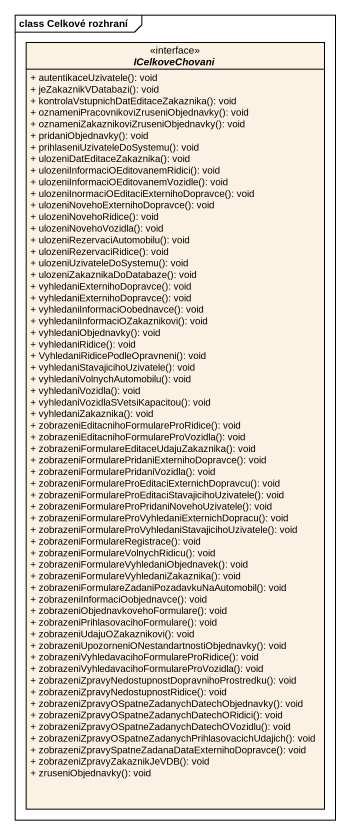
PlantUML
@startuml
mainframe class Celkové rozhraní
hide circle
hide empty members
skinparam classAttributeIconSize 0
interface ICelkoveChovani <<interface>> {
  + autentikaceUzivatele(): void
  + jeZakaznikVDatabazi(): void
  + kontrolaVstupnichDatEditaceZakaznika(): void
  + oznameniPracovnikoviZruseniObjednavky(): void
  + oznameniZakaznikoviZruseniObjednavky(): void
  + pridaniObjednavky(): void
  + prihlaseniUzivateleDoSystemu(): void
  + ulozeniDatEditaceZakaznika(): void
  + ulozeniInformaciOEditovanemRidici(): void
  + ulozeniInformaciOEditovanemVozidle(): void
  + ulozeniInormaciOEditaciExternihoDopravce(): void
  + ulozeniNovehoExternihoDopravce(): void
  + ulozeniNovehoRidice(): void
  + ulozeniNovehoVozidla(): void
  + ulozeniRezervaciAutomobilu(): void
  + ulozeniRezervaciRidice(): void
  + ulozeniUzivateleDoSystemu(): void
  + ulozeniZakaznikaDoDatabaze(): void
  + vyhledaniExternihoDopravce(): void
  + vyhledaniExternihoDopravce(): void
  + vyhledaniInformaciOobednavce(): void
  + vyhledaniInformaciOZakaznikovi(): void
  + vyhledaniObjednavky(): void
  + vyhledaniRidice(): void
  + VyhledaniRidicePodleOpravneni(): void
  + vyhledaniStavajicihoUzivatele(): void
  + vyhledaniVolnychAutomobilu(): void
  + vyhledaniVozidla(): void
  + vyhledaniVozidlaSVetsiKapacitou(): void
  + vyhledaniZakaznika(): void
  + zobrazeniEditacnihoFormulareProRidice(): void
  + zobrazeniEditacnihoFormulareProVozidla(): void
  + zobrazeniFormulareEditaceUdajuZakaznika(): void
  + zobrazeniFormularePridaniExternihoDopravce(): void
  + zobrazeniFormularePridaniVozidla(): void
  + zobrazeniFormulareProEditaciExternichDopravcu(): void
  + zobrazeniFormulareProEditaciStavajicihoUzivatele(): void
  + zobrazeniFormulareProPridaniNovehoUzivatele(): void
  + zobrazeniFormulareProVyhledaniExternichDopracu(): void
  + zobrazeniFormulareProVyhledaniStavajicihoUzivatele(): void
  + zobrazeniFormulareRegistrace(): void
  + zobrazeniFormulareVolnychRidicu(): void
  + zobrazeniFormulareVyhledaniObjednavek(): void
  + zobrazeniFormulareVyhledaniZakaznika(): void
  + zobrazeniFormulareZadaniPozadavkuNaAutomobil(): void
  + zobrazeniInformaciOobjednavce(): void
  + zobrazeniObjednavkovehoFormulare(): void
  + zobrazeniPrihlasovacihoFormulare(): void
  + zobrazeniUdajuOZakaznikovi(): void
  + zobrazeniUpozorneniONestandartnostiObjednavky(): void
  + zobrazeniVyhledavacihoFormulareProRidice(): void
  + zobrazeniVyhledavacihoFormulareProVozidla(): void
  + zobrazeniZpravyNedostupnostDopravnihoProstredku(): void
  + zobrazeniZpravyNedostupnostRidice(): void
  + zobrazeniZpravyOSpatneZadanychDatechObjednavky(): void
  + zobrazeniZpravyOSpatneZadanychDatechORidici(): void
  + zobrazeniZpravyOSpatneZadanychDatechOVozidlu(): void
  + zobrazeniZpravyOSpatneZadanychPrihlasovacichUdajich(): void
  + zobrazeniZpravySpatneZadanaDataExternihoDopravce(): void
  + zobrazeniZpravyZakaznikJeVDB(): void
  + zruseniObjednavky(): void
}
@enduml
